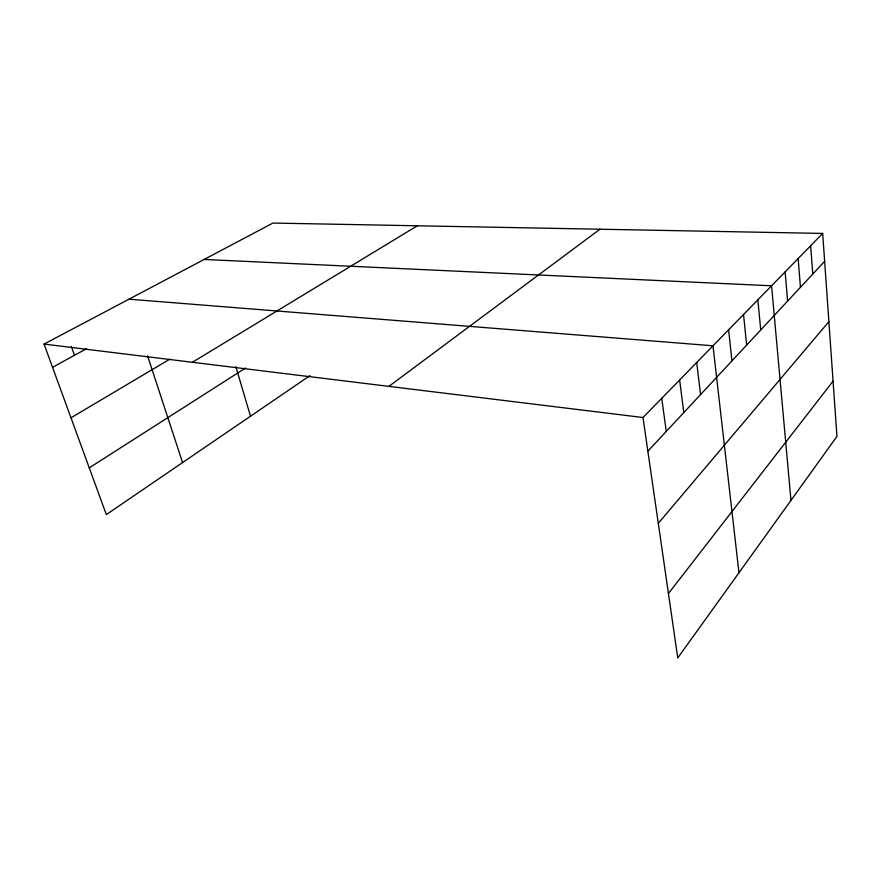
<?xml version="1.0" encoding="UTF-8"?>
<svg xmlns="http://www.w3.org/2000/svg" width="881" height="881" viewBox="0 0 881 881"><rect width="100%" height="100%" fill="white"/><g stroke="black" fill="none" stroke-linecap="round" stroke-linejoin="round"><path stroke-width="1.32" d="M668.437 593.519L833.063 381.143M658.283 523.336L828.878 321.675M647.854 451.204L824.638 261.327M642.987 417.528L822.678 233.421L836.95 436.392L677.753 657.942L642.987 417.528L44.05 344.086L106.337 514.603L309.947 375.647M388.906 386.374L599.983 229.214M89.256 467.855L245.546 368.005M192.41 362.278L417.363 225.778M70.987 417.814L169.725 359.217M52.541 367.333L86.283 348.821M44.05 344.086L272.967 223.058L822.678 233.421M204.128 259.454L771.569 285.785L790.973 500.375M129 299.177L712.993 345.793L738.972 572.749M71.306 346.365L74.478 355.296M147.567 355.825L182.565 462.569M235.844 366.683L250.501 416.217M661.741 398.311L666.256 431.437M679.625 379.986L683.81 412.583M696.684 362.498L700.582 394.578M728.598 329.813L731.946 360.88M743.531 314.506L746.648 345.099M757.836 299.848L760.732 329.968M785.136 271.877L787.614 301.093M798.153 258.54L800.455 287.305M810.652 245.733L812.778 274.068"/></g></svg>
